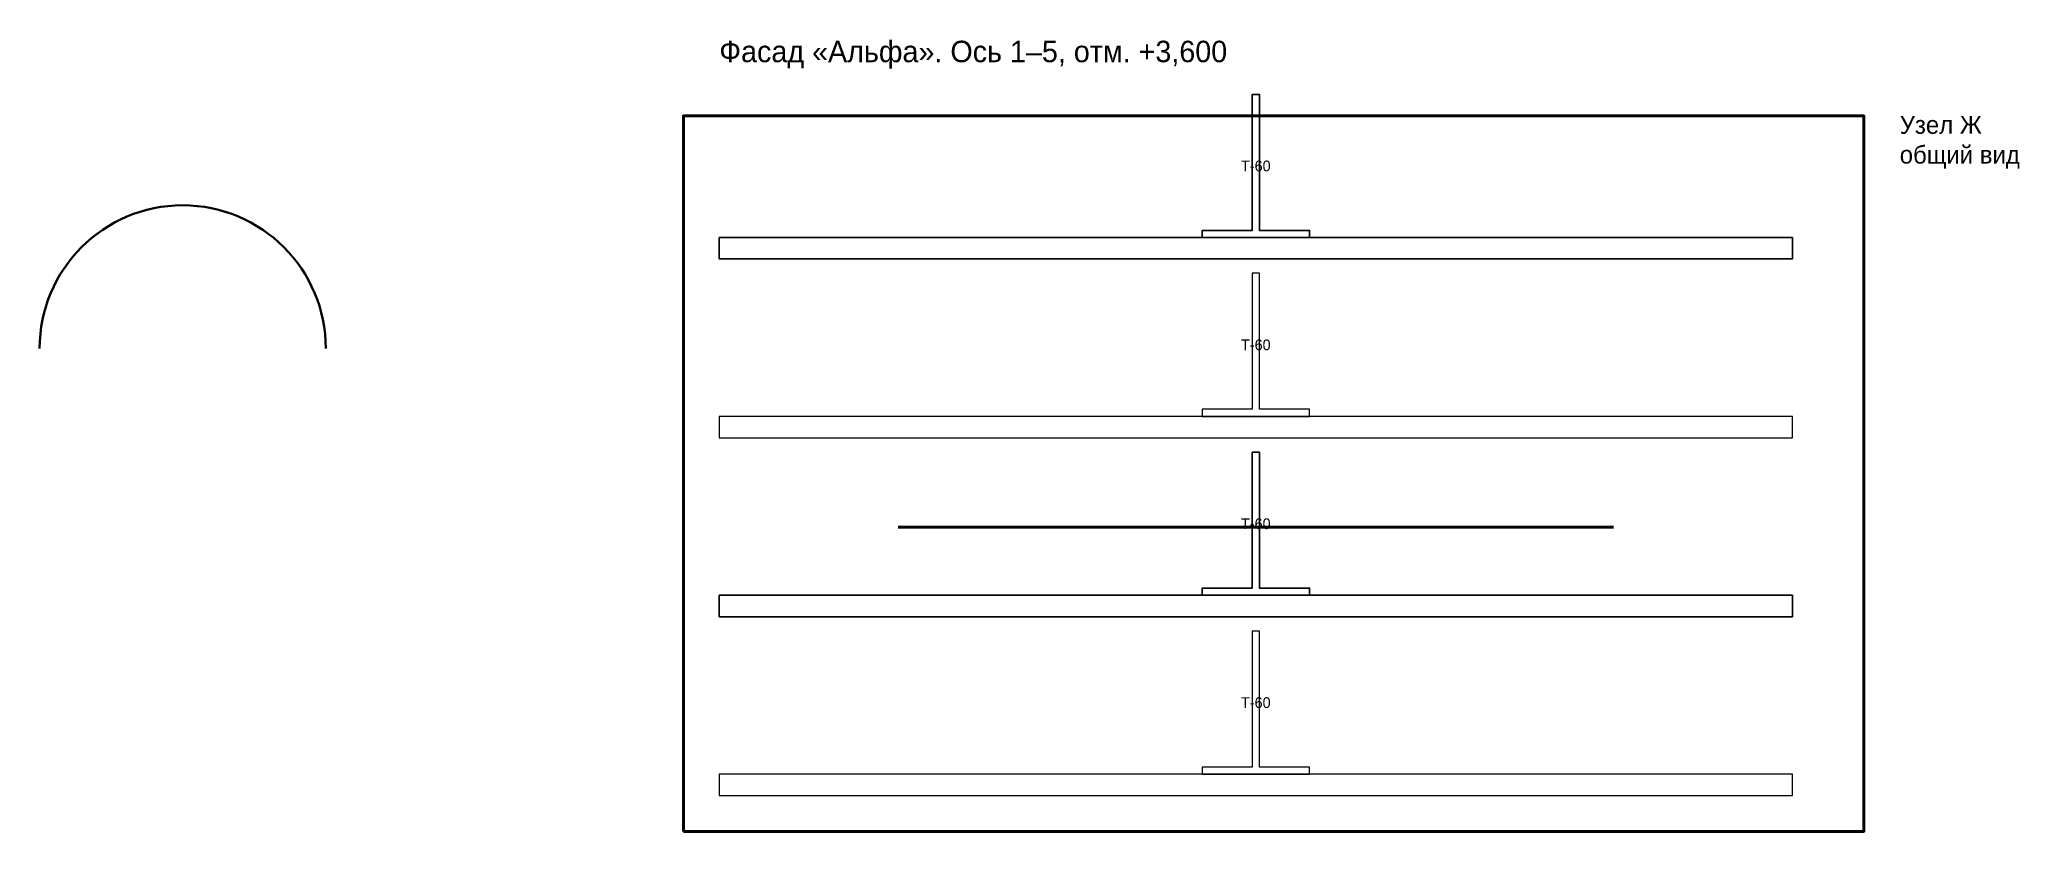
# Model space of a CAD drawing. Header units: millimetres. Extents: x -380 to 90002, y -20 to 85002.
# Drawn here: x -380 to 727, y -20 to 423 of the extents above; entities outside this region: 1.
import ezdxf
from ezdxf.enums import TextEntityAlignment as Align

# ---------------------------------------------------------------- set-up
doc = ezdxf.new("R2010")
doc.units = ezdxf.units.MM
doc.header["$LTSCALE"] = 20
doc.layers.add('Каркас', color=7, linetype='Continuous', lineweight=25, true_color=0x5a8cdc)
doc.layers.add('Облицовка', color=30, linetype='Continuous', lineweight=35)
doc.layers.add('Фасад', color=7, linetype='Continuous', lineweight=50)
doc.layers.add('Подписи', color=2, linetype='Continuous')

# ---------------------------------------------------------------- blocks, each defined once
blk = doc.blocks.new('Профиль-Т')
blk.add_lwpolyline([(0, 0), (60, 0), (60, 4), (32, 4), (32, 80), (28, 80), (28, 4), (0, 4)], close=True)
blk.add_text('Т-60', height=6).set_placement((30, 40), align=Align.MIDDLE_CENTER)
blk = doc.blocks.new('Панель')
blk.add_lwpolyline([(0, 0), (600, 0), (600, 12), (0, 12)], close=True)
blk.add_blockref('Профиль-Т', (270, 12))

msp = doc.modelspace()

# ---------------------------------------------------------------- linework, layer by layer
at = {"lineweight": 100, "true_color": 0xdc3c78}
msp.add_line((100, 150), (500, 150), dxfattribs=at)
at = {"layer": 'Фасад', "lineweight": 70}
msp.add_lwpolyline([(-20, -20), (-20, 380), (640, 380), (640, -20)], close=True, dxfattribs=at)
at = {"layer": 'Фасад'}
msp.add_circle((90000, 85000), 2, dxfattribs=at)
at = {"layer": 'Фасад', "extrusion": (0, 0, -1)}
msp.add_arc((300, 250), 80, 0, 180, dxfattribs=at)

# ---------------------------------------------------------------- block references
at = {"layer": 'Каркас'}
for p in [(0, 200), (0, 0)]:
    msp.add_blockref('Панель', p, dxfattribs=at)
at = {"layer": 'Облицовка'}
for p in [(0, 300), (0, 100)]:
    msp.add_blockref('Панель', p, dxfattribs=at)

# ---------------------------------------------------------------- texts
at = {"layer": 'Подписи'}
msp.add_text('Фасад «Альфа». Ось 1–5, отм. +3,600', height=12, dxfattribs=at).set_placement((0, 410))
at = {"layer": 'Подписи', "insert": (660, 380), "char_height": 10, "attachment_point": 1}
msp.add_mtext('Узел Ж\\Pобщий вид', dxfattribs=at)

doc.saveas('drawing.dxf')
